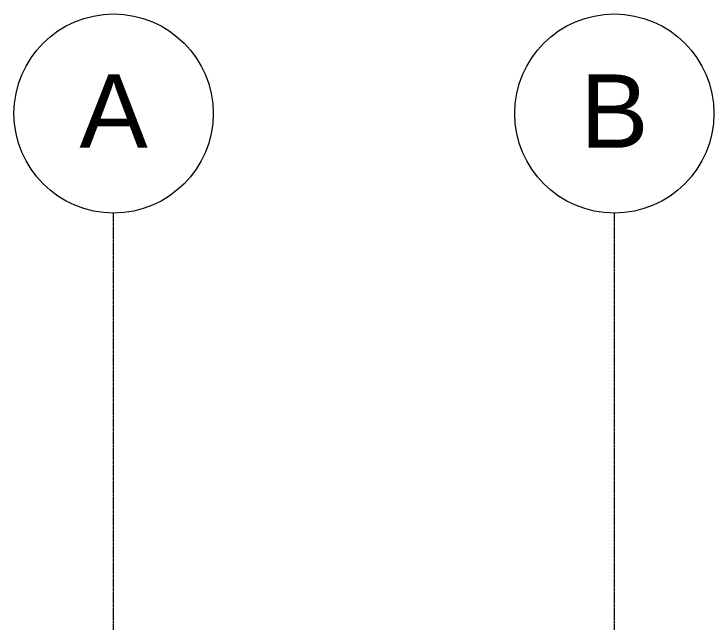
# Model space of a CAD drawing. Header units: inches. Extents: x -54868 to -186, y -265 to 853.
# Drawn here: x -20668 to -20330.7, y 451.4 to 744.7 of the extents above; entities that cross this region are included whole.
import ezdxf

# ---------------------------------------------------------------- set-up
doc = ezdxf.new("R2010")
doc.units = ezdxf.units.IN
doc.header["$MEASUREMENT"] = 0
doc.linetypes.add('Grid Line 1_2_', pattern=[0.875, 0.5, -0.125, 0.125, -0.125])
doc.layers.add('S-GRID', color=1, linetype='Continuous', lineweight=9)
doc.layers.add('S-GRID-IDEN', color=1, linetype='Continuous', lineweight=9)
doc.styles.add('Arial_1', font='arial.ttf', dxfattribs={"height": 35.407186})

# ---------------------------------------------------------------- blocks, each defined once
blk = doc.blocks.new('Grid - Grid Head - Circle-14747-Section 7')
at = {"layer": 'S-GRID-IDEN'}
blk.add_circle((21143.8, 696.66), 48, dxfattribs=at)

msp = doc.modelspace()

# ---------------------------------------------------------------- linework, layer by layer
at = {"layer": 'S-GRID', "linetype": 'Grid Line 1_2_'}
for p, q in [((-20619.9931, -132), (-20619.9931, 648.65882)), ((-20378.7431, -132), (-20378.7431, 648.65882))]:
    msp.add_line(p, q, dxfattribs=at)

# ---------------------------------------------------------------- block references
at = {"layer": 'S-GRID-IDEN'}
for p in [(-41763.79591, 0), (-41522.54591, 0)]:
    msp.add_blockref('Grid - Grid Head - Circle-14747-Section 7', p, dxfattribs=at)

# ---------------------------------------------------------------- next in the draw order: texts
at = {"layer": 'S-GRID-IDEN', "char_height": 35.40719, "width": 39.312, "attachment_point": 2, "line_spacing_factor": 0.938532, "style": 'Arial_1', "bg_fill": 3, "box_fill_scale": 1.25, "bg_fill_color": 0, "bg_fill_transparency": 0}
for s, insert in [('A', (-20620.00233, 715.53256)), ('B', (-20378.75233, 715.53256))]:
    msp.add_mtext(s, dxfattribs=dict(at, insert=insert))

doc.saveas('drawing.dxf')
